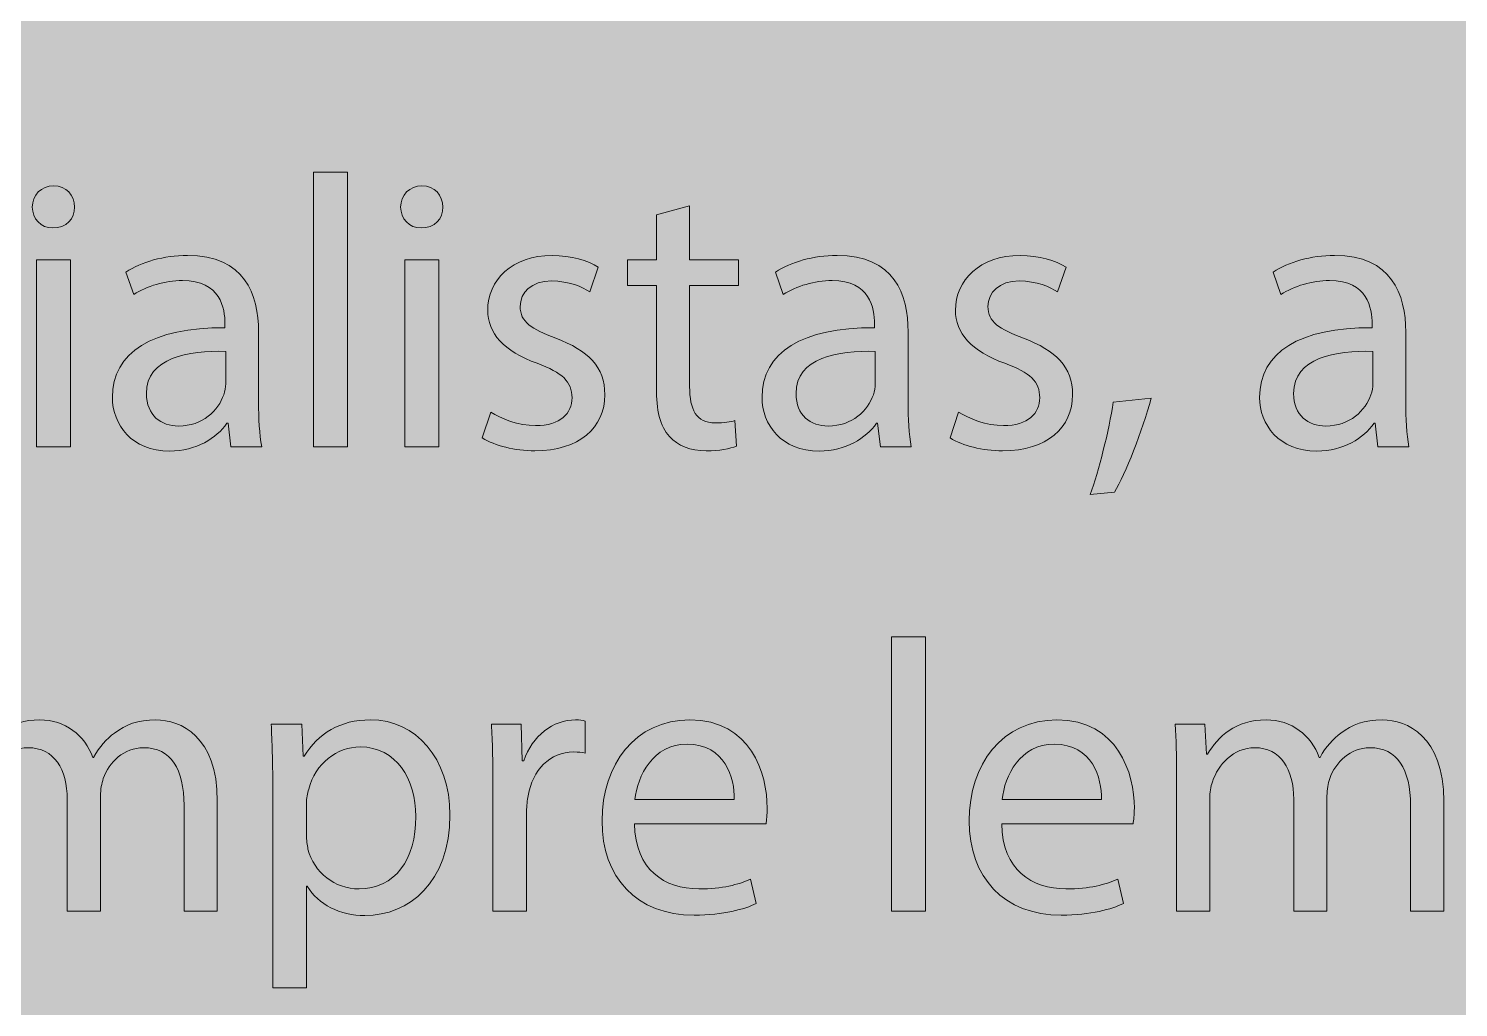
# Model space of a CAD drawing. Header units: inches. Extents: x -507 to 1392, y -754 to 68.
# Drawn here: x -175.44 to -131.1, y -171.22 to -140.87 of the extents above; entities that cross this region are included whole.
import ezdxf

# ---------------------------------------------------------------- set-up
doc = ezdxf.new("R2010")
doc.units = ezdxf.units.IN
doc.header["$MEASUREMENT"] = 0
doc.layers.add('Front', color=7, linetype='Continuous')
picture_1 = doc.add_image_def('image1.png', size_in_pixel=(3301, 2181))
picture_2 = doc.add_image_def('image10.png', size_in_pixel=(3013, 3012))

# ---------------------------------------------------------------- blocks, each defined once
blk = doc.blocks.new('block 3')
at = {"layer": 'Front', "true_color": 0x326699}
h = blk.add_hatch(color=165, dxfattribs=at)
h.dxf.hatch_style = 2
h.paths.add_polyline_path([(-211, -462.1), (-211, 61.249), (581, 61.249), (581, -462.1)])
at = {"layer": 'Front'}
image = blk.add_image(picture_1, insert=(-211, -462.191), size_in_units=(792.24, 523.44), dxfattribs=at)
blk = doc.blocks.new('block 48')
at = {"layer": 'Front', "true_color": 0x231f20}
h = blk.add_hatch(color=250, dxfattribs=at)
h.dxf.hatch_style = 2
h.paths.add_polyline_path([(-166.606, -145.33), (-165.55, -145.33), (-165.55, -153.845), (-166.606, -153.845)])
h = blk.add_hatch(color=250, dxfattribs=at)
h.dxf.hatch_style = 2
edge = h.paths.add_edge_path()
edge.add_spline(control_points=[(-174.022, -146.409), (-174.01, -146.769), (-174.274, -147.057), (-174.694, -147.057), (-175.066, -147.057), (-175.33, -146.769), (-175.33, -146.409), (-175.33, -146.038), (-175.054, -145.75), (-174.67, -145.75), (-174.274, -145.75), (-174.022, -146.038), (-174.022, -146.409)], knot_values=[0, 0, 0, 0, 1, 1, 1, 2, 2, 2, 3, 3, 3, 4, 4, 4, 4], degree=3, periodic=1)
h.paths.add_polyline_path([(-175.198, -153.845), (-175.198, -148.041), (-174.142, -148.041), (-174.142, -153.845)])
h = blk.add_hatch(color=250, dxfattribs=at)
h.dxf.hatch_style = 2
edge = h.paths.add_edge_path()
edge.add_spline(control_points=[(-162.599, -146.409), (-162.586, -146.769), (-162.851, -147.057), (-163.27, -147.057), (-163.642, -147.057), (-163.906, -146.769), (-163.906, -146.409), (-163.906, -146.038), (-163.63, -145.75), (-163.246, -145.75), (-162.851, -145.75), (-162.599, -146.038), (-162.599, -146.409)], knot_values=[0, 0, 0, 0, 1, 1, 1, 2, 2, 2, 3, 3, 3, 4, 4, 4, 4], degree=3, periodic=1)
h.paths.add_polyline_path([(-163.774, -153.845), (-163.774, -148.041), (-162.718, -148.041), (-162.718, -153.845)])
h = blk.add_hatch(color=250, dxfattribs=at)
h.dxf.hatch_style = 2
edge = h.paths.add_edge_path()
edge.add_spline(control_points=[(-154.942, -146.374), (-154.942, -146.374), (-154.942, -148.041), (-154.942, -148.041), (-154.942, -148.041), (-153.431, -148.041), (-153.431, -148.041), (-153.431, -148.041), (-153.431, -148.844), (-153.431, -148.844), (-153.431, -148.844), (-154.942, -148.844), (-154.942, -148.844), (-154.942, -148.844), (-154.942, -151.974), (-154.942, -151.974), (-154.942, -152.694), (-154.739, -153.102), (-154.151, -153.102), (-153.875, -153.102), (-153.671, -153.065), (-153.539, -153.03), (-153.539, -153.03), (-153.491, -153.821), (-153.491, -153.821), (-153.695, -153.905), (-154.019, -153.965), (-154.427, -153.965), (-154.918, -153.965), (-155.314, -153.809), (-155.566, -153.521), (-155.866, -153.209), (-155.974, -152.694), (-155.974, -152.01), (-155.974, -152.01), (-155.974, -148.844), (-155.974, -148.844), (-155.974, -148.844), (-156.874, -148.844), (-156.874, -148.844), (-156.874, -148.844), (-156.874, -148.041), (-156.874, -148.041), (-156.874, -148.041), (-155.974, -148.041), (-155.974, -148.041), (-155.974, -148.041), (-155.974, -146.649), (-155.974, -146.649), (-155.974, -146.649), (-154.942, -146.374), (-154.942, -146.374)], knot_values=[0, 0, 0, 0, 1, 1, 1, 2, 2, 2, 3, 3, 3, 4, 4, 4, 5, 5, 5, 6, 6, 6, 7, 7, 7, 8, 8, 8, 9, 9, 9, 10, 10, 10, 11, 11, 11, 12, 12, 12, 13, 13, 13, 14, 14, 14, 15, 15, 15, 16, 16, 16, 17, 17, 17, 17], degree=3, periodic=1)
h = blk.add_hatch(color=250, dxfattribs=at)
h.dxf.hatch_style = 2
edge = h.paths.add_edge_path()
edge.add_spline(control_points=[(-169.175, -153.845), (-169.175, -153.845), (-169.259, -153.114), (-169.259, -153.114), (-169.259, -153.114), (-169.295, -153.114), (-169.295, -153.114), (-169.619, -153.569), (-170.243, -153.977), (-171.07, -153.977), (-172.246, -153.977), (-172.845, -153.149), (-172.845, -152.31), (-172.845, -150.907), (-171.598, -150.139), (-169.355, -150.151), (-169.355, -150.151), (-169.355, -150.031), (-169.355, -150.031), (-169.355, -149.552), (-169.487, -148.688), (-170.675, -148.688), (-171.214, -148.688), (-171.778, -148.856), (-172.186, -149.12), (-172.186, -149.12), (-172.426, -148.424), (-172.426, -148.424), (-171.946, -148.112), (-171.25, -147.909), (-170.519, -147.909), (-168.744, -147.909), (-168.312, -149.12), (-168.312, -150.283), (-168.312, -150.283), (-168.312, -152.454), (-168.312, -152.454), (-168.312, -152.958), (-168.288, -153.449), (-168.216, -153.845), (-168.216, -153.845), (-169.175, -153.845), (-169.175, -153.845)], knot_values=[0, 0, 0, 0, 1, 1, 1, 2, 2, 2, 3, 3, 3, 4, 4, 4, 5, 5, 5, 6, 6, 6, 7, 7, 7, 8, 8, 8, 9, 9, 9, 10, 10, 10, 11, 11, 11, 12, 12, 12, 13, 13, 13, 14, 14, 14, 14], degree=3, periodic=1)
edge = h.paths.add_edge_path()
edge.add_spline(control_points=[(-169.331, -150.883), (-170.482, -150.859), (-171.79, -151.063), (-171.79, -152.19), (-171.79, -152.874), (-171.334, -153.198), (-170.794, -153.198), (-170.039, -153.198), (-169.559, -152.718), (-169.391, -152.226), (-169.355, -152.118), (-169.331, -151.998), (-169.331, -151.89), (-169.331, -151.89), (-169.331, -150.883), (-169.331, -150.883)], knot_values=[0, 0, 0, 0, 1, 1, 1, 2, 2, 2, 3, 3, 3, 4, 4, 4, 5, 5, 5, 5], degree=3, periodic=1)
h = blk.add_hatch(color=250, dxfattribs=at)
h.dxf.hatch_style = 2
edge = h.paths.add_edge_path()
edge.add_spline(control_points=[(-161.11, -152.766), (-160.798, -152.97), (-160.246, -153.186), (-159.718, -153.186), (-158.951, -153.186), (-158.591, -152.802), (-158.591, -152.322), (-158.591, -151.818), (-158.891, -151.542), (-159.67, -151.254), (-160.714, -150.883), (-161.206, -150.307), (-161.206, -149.611), (-161.206, -148.676), (-160.45, -147.909), (-159.203, -147.909), (-158.615, -147.909), (-158.1, -148.076), (-157.775, -148.268), (-157.775, -148.268), (-158.04, -149.036), (-158.04, -149.036), (-158.267, -148.892), (-158.687, -148.7), (-159.227, -148.7), (-159.851, -148.7), (-160.198, -149.06), (-160.198, -149.492), (-160.198, -149.971), (-159.851, -150.187), (-159.095, -150.475), (-158.087, -150.859), (-157.572, -151.363), (-157.572, -152.226), (-157.572, -153.246), (-158.363, -153.965), (-159.743, -153.965), (-160.378, -153.965), (-160.966, -153.809), (-161.374, -153.569), (-161.374, -153.569), (-161.11, -152.766), (-161.11, -152.766)], knot_values=[0, 0, 0, 0, 1, 1, 1, 2, 2, 2, 3, 3, 3, 4, 4, 4, 5, 5, 5, 6, 6, 6, 7, 7, 7, 8, 8, 8, 9, 9, 9, 10, 10, 10, 11, 11, 11, 12, 12, 12, 13, 13, 13, 14, 14, 14, 14], degree=3, periodic=1)
h = blk.add_hatch(color=250, dxfattribs=at)
h.dxf.hatch_style = 2
edge = h.paths.add_edge_path()
edge.add_spline(control_points=[(-149.028, -153.845), (-149.028, -153.845), (-149.112, -153.114), (-149.112, -153.114), (-149.112, -153.114), (-149.148, -153.114), (-149.148, -153.114), (-149.472, -153.569), (-150.095, -153.977), (-150.923, -153.977), (-152.098, -153.977), (-152.698, -153.149), (-152.698, -152.31), (-152.698, -150.907), (-151.451, -150.139), (-149.208, -150.151), (-149.208, -150.151), (-149.208, -150.031), (-149.208, -150.031), (-149.208, -149.552), (-149.34, -148.688), (-150.527, -148.688), (-151.067, -148.688), (-151.63, -148.856), (-152.038, -149.12), (-152.038, -149.12), (-152.278, -148.424), (-152.278, -148.424), (-151.798, -148.112), (-151.103, -147.909), (-150.371, -147.909), (-148.596, -147.909), (-148.165, -149.12), (-148.165, -150.283), (-148.165, -150.283), (-148.165, -152.454), (-148.165, -152.454), (-148.165, -152.958), (-148.141, -153.449), (-148.068, -153.845), (-148.068, -153.845), (-149.028, -153.845), (-149.028, -153.845)], knot_values=[0, 0, 0, 0, 1, 1, 1, 2, 2, 2, 3, 3, 3, 4, 4, 4, 5, 5, 5, 6, 6, 6, 7, 7, 7, 8, 8, 8, 9, 9, 9, 10, 10, 10, 11, 11, 11, 12, 12, 12, 13, 13, 13, 14, 14, 14, 14], degree=3, periodic=1)
edge = h.paths.add_edge_path()
edge.add_spline(control_points=[(-149.184, -150.883), (-150.335, -150.859), (-151.643, -151.063), (-151.643, -152.19), (-151.643, -152.874), (-151.187, -153.198), (-150.647, -153.198), (-149.892, -153.198), (-149.412, -152.718), (-149.244, -152.226), (-149.208, -152.118), (-149.184, -151.998), (-149.184, -151.89), (-149.184, -151.89), (-149.184, -150.883), (-149.184, -150.883)], knot_values=[0, 0, 0, 0, 1, 1, 1, 2, 2, 2, 3, 3, 3, 4, 4, 4, 5, 5, 5, 5], degree=3, periodic=1)
h = blk.add_hatch(color=250, dxfattribs=at)
h.dxf.hatch_style = 2
edge = h.paths.add_edge_path()
edge.add_spline(control_points=[(-146.602, -152.766), (-146.29, -152.97), (-145.738, -153.186), (-145.21, -153.186), (-144.443, -153.186), (-144.083, -152.802), (-144.083, -152.322), (-144.083, -151.818), (-144.383, -151.542), (-145.163, -151.254), (-146.206, -150.883), (-146.698, -150.307), (-146.698, -149.611), (-146.698, -148.676), (-145.942, -147.909), (-144.695, -147.909), (-144.107, -147.909), (-143.592, -148.076), (-143.268, -148.268), (-143.268, -148.268), (-143.532, -149.036), (-143.532, -149.036), (-143.759, -148.892), (-144.179, -148.7), (-144.719, -148.7), (-145.343, -148.7), (-145.69, -149.06), (-145.69, -149.492), (-145.69, -149.971), (-145.343, -150.187), (-144.587, -150.475), (-143.58, -150.859), (-143.064, -151.363), (-143.064, -152.226), (-143.064, -153.246), (-143.855, -153.965), (-145.235, -153.965), (-145.87, -153.965), (-146.458, -153.809), (-146.866, -153.569), (-146.866, -153.569), (-146.602, -152.766), (-146.602, -152.766)], knot_values=[0, 0, 0, 0, 1, 1, 1, 2, 2, 2, 3, 3, 3, 4, 4, 4, 5, 5, 5, 6, 6, 6, 7, 7, 7, 8, 8, 8, 9, 9, 9, 10, 10, 10, 11, 11, 11, 12, 12, 12, 13, 13, 13, 14, 14, 14, 14], degree=3, periodic=1)
h = blk.add_hatch(color=250, dxfattribs=at)
h.dxf.hatch_style = 2
edge = h.paths.add_edge_path()
edge.add_spline(control_points=[(-133.596, -153.845), (-133.596, -153.845), (-133.68, -153.114), (-133.68, -153.114), (-133.68, -153.114), (-133.716, -153.114), (-133.716, -153.114), (-134.04, -153.569), (-134.664, -153.977), (-135.491, -153.977), (-136.667, -153.977), (-137.266, -153.149), (-137.266, -152.31), (-137.266, -150.907), (-136.019, -150.139), (-133.776, -150.151), (-133.776, -150.151), (-133.776, -150.031), (-133.776, -150.031), (-133.776, -149.552), (-133.908, -148.688), (-135.096, -148.688), (-135.635, -148.688), (-136.199, -148.856), (-136.606, -149.12), (-136.606, -149.12), (-136.847, -148.424), (-136.847, -148.424), (-136.367, -148.112), (-135.671, -147.909), (-134.939, -147.909), (-133.165, -147.909), (-132.733, -149.12), (-132.733, -150.283), (-132.733, -150.283), (-132.733, -152.454), (-132.733, -152.454), (-132.733, -152.958), (-132.709, -153.449), (-132.637, -153.845), (-132.637, -153.845), (-133.596, -153.845), (-133.596, -153.845)], knot_values=[0, 0, 0, 0, 1, 1, 1, 2, 2, 2, 3, 3, 3, 4, 4, 4, 5, 5, 5, 6, 6, 6, 7, 7, 7, 8, 8, 8, 9, 9, 9, 10, 10, 10, 11, 11, 11, 12, 12, 12, 13, 13, 13, 14, 14, 14, 14], degree=3, periodic=1)
edge = h.paths.add_edge_path()
edge.add_spline(control_points=[(-133.752, -150.883), (-134.903, -150.859), (-136.211, -151.063), (-136.211, -152.19), (-136.211, -152.874), (-135.755, -153.198), (-135.215, -153.198), (-134.46, -153.198), (-133.98, -152.718), (-133.812, -152.226), (-133.776, -152.118), (-133.752, -151.998), (-133.752, -151.89), (-133.752, -151.89), (-133.752, -150.883), (-133.752, -150.883)], knot_values=[0, 0, 0, 0, 1, 1, 1, 2, 2, 2, 3, 3, 3, 4, 4, 4, 5, 5, 5, 5], degree=3, periodic=1)
h = blk.add_hatch(color=250, dxfattribs=at)
h.dxf.hatch_style = 2
edge = h.paths.add_edge_path()
edge.add_spline(control_points=[(-142.521, -155.32), (-142.258, -154.613), (-141.934, -153.33), (-141.802, -152.454), (-141.802, -152.454), (-140.626, -152.334), (-140.626, -152.334), (-140.902, -153.354), (-141.43, -154.685), (-141.766, -155.249), (-141.766, -155.249), (-142.521, -155.32), (-142.521, -155.32)], knot_values=[0, 0, 0, 0, 1, 1, 1, 2, 2, 2, 3, 3, 3, 4, 4, 4, 4], degree=3, periodic=1)
h = blk.add_hatch(color=250, dxfattribs=at)
h.dxf.hatch_style = 2
h.paths.add_polyline_path([(-148.684, -159.73), (-147.628, -159.73), (-147.628, -168.246), (-148.684, -168.246)])
h = blk.add_hatch(color=250, dxfattribs=at)
h.dxf.hatch_style = 2
edge = h.paths.add_edge_path()
edge.add_spline(control_points=[(-177.879, -164.012), (-177.879, -163.412), (-177.892, -162.92), (-177.927, -162.441), (-177.927, -162.441), (-177.004, -162.441), (-177.004, -162.441), (-177.004, -162.441), (-176.956, -163.376), (-176.956, -163.376), (-176.956, -163.376), (-176.92, -163.376), (-176.92, -163.376), (-176.596, -162.825), (-176.056, -162.309), (-175.097, -162.309), (-174.305, -162.309), (-173.706, -162.789), (-173.454, -163.472), (-173.454, -163.472), (-173.43, -163.472), (-173.43, -163.472), (-173.25, -163.148), (-173.022, -162.896), (-172.782, -162.717), (-172.435, -162.453), (-172.051, -162.309), (-171.499, -162.309), (-170.731, -162.309), (-169.592, -162.812), (-169.592, -164.828), (-169.592, -164.828), (-169.592, -168.246), (-169.592, -168.246), (-169.592, -168.246), (-170.624, -168.246), (-170.624, -168.246), (-170.624, -168.246), (-170.624, -164.959), (-170.624, -164.959), (-170.624, -163.844), (-171.031, -163.172), (-171.883, -163.172), (-172.482, -163.172), (-172.95, -163.616), (-173.13, -164.132), (-173.178, -164.276), (-173.214, -164.468), (-173.214, -164.66), (-173.214, -164.66), (-173.214, -168.246), (-173.214, -168.246), (-173.214, -168.246), (-174.245, -168.246), (-174.245, -168.246), (-174.245, -168.246), (-174.245, -164.768), (-174.245, -164.768), (-174.245, -163.844), (-174.653, -163.172), (-175.457, -163.172), (-176.116, -163.172), (-176.596, -163.7), (-176.764, -164.228), (-176.824, -164.384), (-176.848, -164.563), (-176.848, -164.744), (-176.848, -164.744), (-176.848, -168.246), (-176.848, -168.246), (-176.848, -168.246), (-177.879, -168.246), (-177.879, -168.246), (-177.879, -168.246), (-177.879, -164.012), (-177.879, -164.012)], knot_values=[0, 0, 0, 0, 1, 1, 1, 2, 2, 2, 3, 3, 3, 4, 4, 4, 5, 5, 5, 6, 6, 6, 7, 7, 7, 8, 8, 8, 9, 9, 9, 10, 10, 10, 11, 11, 11, 12, 12, 12, 13, 13, 13, 14, 14, 14, 15, 15, 15, 16, 16, 16, 17, 17, 17, 18, 18, 18, 19, 19, 19, 20, 20, 20, 21, 21, 21, 22, 22, 22, 23, 23, 23, 24, 24, 24, 25, 25, 25, 25], degree=3, periodic=1)
h = blk.add_hatch(color=250, dxfattribs=at)
h.dxf.hatch_style = 2
edge = h.paths.add_edge_path()
edge.add_spline(control_points=[(-167.872, -164.336), (-167.872, -163.592), (-167.896, -162.993), (-167.919, -162.441), (-167.919, -162.441), (-166.972, -162.441), (-166.972, -162.441), (-166.972, -162.441), (-166.924, -163.436), (-166.924, -163.436), (-166.924, -163.436), (-166.9, -163.436), (-166.9, -163.436), (-166.468, -162.729), (-165.785, -162.309), (-164.837, -162.309), (-163.434, -162.309), (-162.378, -163.496), (-162.378, -165.259), (-162.378, -167.346), (-163.65, -168.377), (-165.017, -168.377), (-165.785, -168.377), (-166.457, -168.042), (-166.804, -167.466), (-166.804, -167.466), (-166.828, -167.466), (-166.828, -167.466), (-166.828, -167.466), (-166.828, -170.62), (-166.828, -170.62), (-166.828, -170.62), (-167.872, -170.62), (-167.872, -170.62), (-167.872, -170.62), (-167.872, -164.336), (-167.872, -164.336)], knot_values=[0, 0, 0, 0, 1, 1, 1, 2, 2, 2, 3, 3, 3, 4, 4, 4, 5, 5, 5, 6, 6, 6, 7, 7, 7, 8, 8, 8, 9, 9, 9, 10, 10, 10, 11, 11, 11, 12, 12, 12, 12], degree=3, periodic=1)
edge = h.paths.add_edge_path()
edge.add_spline(control_points=[(-166.828, -165.883), (-166.828, -166.039), (-166.804, -166.183), (-166.78, -166.314), (-166.588, -167.046), (-165.953, -167.55), (-165.197, -167.55), (-164.082, -167.55), (-163.434, -166.639), (-163.434, -165.307), (-163.434, -164.144), (-164.046, -163.148), (-165.161, -163.148), (-165.881, -163.148), (-166.552, -163.664), (-166.756, -164.456), (-166.792, -164.587), (-166.828, -164.744), (-166.828, -164.887), (-166.828, -164.887), (-166.828, -165.883), (-166.828, -165.883)], knot_values=[0, 0, 0, 0, 1, 1, 1, 2, 2, 2, 3, 3, 3, 4, 4, 4, 5, 5, 5, 6, 6, 6, 7, 7, 7, 7], degree=3, periodic=1)
h = blk.add_hatch(color=250, dxfattribs=at)
h.dxf.hatch_style = 2
edge = h.paths.add_edge_path()
edge.add_spline(control_points=[(-161.044, -164.252), (-161.044, -163.568), (-161.056, -162.98), (-161.092, -162.441), (-161.092, -162.441), (-160.168, -162.441), (-160.168, -162.441), (-160.168, -162.441), (-160.132, -163.58), (-160.132, -163.58), (-160.132, -163.58), (-160.084, -163.58), (-160.084, -163.58), (-159.821, -162.801), (-159.185, -162.309), (-158.478, -162.309), (-158.357, -162.309), (-158.273, -162.321), (-158.178, -162.345), (-158.178, -162.345), (-158.178, -163.34), (-158.178, -163.34), (-158.286, -163.316), (-158.394, -163.304), (-158.537, -163.304), (-159.281, -163.304), (-159.809, -163.868), (-159.953, -164.66), (-159.977, -164.804), (-160, -164.971), (-160, -165.151), (-160, -165.151), (-160, -168.246), (-160, -168.246), (-160, -168.246), (-161.044, -168.246), (-161.044, -168.246), (-161.044, -168.246), (-161.044, -164.252), (-161.044, -164.252)], knot_values=[0, 0, 0, 0, 1, 1, 1, 2, 2, 2, 3, 3, 3, 4, 4, 4, 5, 5, 5, 6, 6, 6, 7, 7, 7, 8, 8, 8, 9, 9, 9, 10, 10, 10, 11, 11, 11, 12, 12, 12, 13, 13, 13, 13], degree=3, periodic=1)
h = blk.add_hatch(color=250, dxfattribs=at)
h.dxf.hatch_style = 2
edge = h.paths.add_edge_path()
edge.add_spline(control_points=[(-156.652, -165.535), (-156.628, -166.962), (-155.717, -167.55), (-154.661, -167.55), (-153.906, -167.55), (-153.45, -167.418), (-153.054, -167.25), (-153.054, -167.25), (-152.874, -168.006), (-152.874, -168.006), (-153.246, -168.174), (-153.881, -168.366), (-154.805, -168.366), (-156.592, -168.366), (-157.66, -167.19), (-157.66, -165.439), (-157.66, -163.688), (-156.628, -162.309), (-154.937, -162.309), (-153.042, -162.309), (-152.538, -163.976), (-152.538, -165.043), (-152.538, -165.259), (-152.562, -165.427), (-152.574, -165.535), (-152.574, -165.535), (-156.652, -165.535), (-156.652, -165.535)], knot_values=[0, 0, 0, 0, 1, 1, 1, 2, 2, 2, 3, 3, 3, 4, 4, 4, 5, 5, 5, 6, 6, 6, 7, 7, 7, 8, 8, 8, 9, 9, 9, 9], degree=3, periodic=1)
edge = h.paths.add_edge_path()
edge.add_spline(control_points=[(-153.558, -164.779), (-153.546, -164.108), (-153.833, -163.064), (-155.021, -163.064), (-156.088, -163.064), (-156.556, -164.048), (-156.64, -164.779), (-156.64, -164.779), (-153.558, -164.779), (-153.558, -164.779)], knot_values=[0, 0, 0, 0, 1, 1, 1, 2, 2, 2, 3, 3, 3, 3], degree=3, periodic=1)
h = blk.add_hatch(color=250, dxfattribs=at)
h.dxf.hatch_style = 2
edge = h.paths.add_edge_path()
edge.add_spline(control_points=[(-145.264, -165.535), (-145.24, -166.962), (-144.329, -167.55), (-143.273, -167.55), (-142.518, -167.55), (-142.062, -167.418), (-141.667, -167.25), (-141.667, -167.25), (-141.486, -168.006), (-141.486, -168.006), (-141.858, -168.174), (-142.494, -168.366), (-143.417, -168.366), (-145.205, -168.366), (-146.272, -167.19), (-146.272, -165.439), (-146.272, -163.688), (-145.24, -162.309), (-143.549, -162.309), (-141.654, -162.309), (-141.15, -163.976), (-141.15, -165.043), (-141.15, -165.259), (-141.175, -165.427), (-141.187, -165.535), (-141.187, -165.535), (-145.264, -165.535), (-145.264, -165.535)], knot_values=[0, 0, 0, 0, 1, 1, 1, 2, 2, 2, 3, 3, 3, 4, 4, 4, 5, 5, 5, 6, 6, 6, 7, 7, 7, 8, 8, 8, 9, 9, 9, 9], degree=3, periodic=1)
edge = h.paths.add_edge_path()
edge.add_spline(control_points=[(-142.17, -164.779), (-142.158, -164.108), (-142.446, -163.064), (-143.633, -163.064), (-144.701, -163.064), (-145.168, -164.048), (-145.252, -164.779), (-145.252, -164.779), (-142.17, -164.779), (-142.17, -164.779)], knot_values=[0, 0, 0, 0, 1, 1, 1, 2, 2, 2, 3, 3, 3, 3], degree=3, periodic=1)
h = blk.add_hatch(color=250, dxfattribs=at)
h.dxf.hatch_style = 2
edge = h.paths.add_edge_path()
edge.add_spline(control_points=[(-139.84, -164.012), (-139.84, -163.412), (-139.853, -162.92), (-139.888, -162.441), (-139.888, -162.441), (-138.965, -162.441), (-138.965, -162.441), (-138.965, -162.441), (-138.917, -163.376), (-138.917, -163.376), (-138.917, -163.376), (-138.881, -163.376), (-138.881, -163.376), (-138.557, -162.825), (-138.017, -162.309), (-137.058, -162.309), (-136.266, -162.309), (-135.667, -162.789), (-135.415, -163.472), (-135.415, -163.472), (-135.391, -163.472), (-135.391, -163.472), (-135.211, -163.148), (-134.983, -162.896), (-134.743, -162.717), (-134.396, -162.453), (-134.012, -162.309), (-133.46, -162.309), (-132.692, -162.309), (-131.553, -162.812), (-131.553, -164.828), (-131.553, -164.828), (-131.553, -168.246), (-131.553, -168.246), (-131.553, -168.246), (-132.584, -168.246), (-132.584, -168.246), (-132.584, -168.246), (-132.584, -164.959), (-132.584, -164.959), (-132.584, -163.844), (-132.992, -163.172), (-133.844, -163.172), (-134.443, -163.172), (-134.911, -163.616), (-135.091, -164.132), (-135.139, -164.276), (-135.175, -164.468), (-135.175, -164.66), (-135.175, -164.66), (-135.175, -168.246), (-135.175, -168.246), (-135.175, -168.246), (-136.206, -168.246), (-136.206, -168.246), (-136.206, -168.246), (-136.206, -164.768), (-136.206, -164.768), (-136.206, -163.844), (-136.614, -163.172), (-137.417, -163.172), (-138.077, -163.172), (-138.557, -163.7), (-138.725, -164.228), (-138.785, -164.384), (-138.809, -164.563), (-138.809, -164.744), (-138.809, -164.744), (-138.809, -168.246), (-138.809, -168.246), (-138.809, -168.246), (-139.84, -168.246), (-139.84, -168.246), (-139.84, -168.246), (-139.84, -164.012), (-139.84, -164.012)], knot_values=[0, 0, 0, 0, 1, 1, 1, 2, 2, 2, 3, 3, 3, 4, 4, 4, 5, 5, 5, 6, 6, 6, 7, 7, 7, 8, 8, 8, 9, 9, 9, 10, 10, 10, 11, 11, 11, 12, 12, 12, 13, 13, 13, 14, 14, 14, 15, 15, 15, 16, 16, 16, 17, 17, 17, 18, 18, 18, 19, 19, 19, 20, 20, 20, 21, 21, 21, 22, 22, 22, 23, 23, 23, 24, 24, 24, 25, 25, 25, 25], degree=3, periodic=1)
at = {"layer": 'Front', "lineweight": 0}
for points in [[(-166.606, -145.33), (-165.55, -145.33), (-165.55, -153.845), (-166.606, -153.845), (-166.606, -145.33)], [(-175.198, -153.845), (-175.198, -148.041), (-174.142, -148.041), (-174.142, -153.845), (-175.198, -153.845)], [(-163.774, -153.845), (-163.774, -148.041), (-162.718, -148.041), (-162.718, -153.845), (-163.774, -153.845)], [(-148.684, -159.73), (-147.628, -159.73), (-147.628, -168.246), (-148.684, -168.246), (-148.684, -159.73)]]:
    blk.add_lwpolyline(points, dxfattribs=at)
for points, knots in [([(-174.022, -146.409), (-174.01, -146.769), (-174.274, -147.057), (-174.694, -147.057), (-175.066, -147.057), (-175.33, -146.769), (-175.33, -146.409), (-175.33, -146.038), (-175.054, -145.75), (-174.67, -145.75), (-174.274, -145.75), (-174.022, -146.038), (-174.022, -146.409)], [0, 0, 0, 0, 1, 1, 1, 2, 2, 2, 3, 3, 3, 4, 4, 4, 4]), ([(-162.599, -146.409), (-162.586, -146.769), (-162.851, -147.057), (-163.27, -147.057), (-163.642, -147.057), (-163.906, -146.769), (-163.906, -146.409), (-163.906, -146.038), (-163.63, -145.75), (-163.246, -145.75), (-162.851, -145.75), (-162.599, -146.038), (-162.599, -146.409)], [0, 0, 0, 0, 1, 1, 1, 2, 2, 2, 3, 3, 3, 4, 4, 4, 4]), ([(-154.942, -146.374), (-154.942, -146.374), (-154.942, -148.041), (-154.942, -148.041), (-154.942, -148.041), (-153.431, -148.041), (-153.431, -148.041), (-153.431, -148.041), (-153.431, -148.844), (-153.431, -148.844), (-153.431, -148.844), (-154.942, -148.844), (-154.942, -148.844), (-154.942, -148.844), (-154.942, -151.974), (-154.942, -151.974), (-154.942, -152.694), (-154.739, -153.102), (-154.151, -153.102), (-153.875, -153.102), (-153.671, -153.065), (-153.539, -153.03), (-153.539, -153.03), (-153.491, -153.821), (-153.491, -153.821), (-153.695, -153.905), (-154.019, -153.965), (-154.427, -153.965), (-154.918, -153.965), (-155.314, -153.809), (-155.566, -153.521), (-155.866, -153.209), (-155.974, -152.694), (-155.974, -152.01), (-155.974, -152.01), (-155.974, -148.844), (-155.974, -148.844), (-155.974, -148.844), (-156.874, -148.844), (-156.874, -148.844), (-156.874, -148.844), (-156.874, -148.041), (-156.874, -148.041), (-156.874, -148.041), (-155.974, -148.041), (-155.974, -148.041), (-155.974, -148.041), (-155.974, -146.649), (-155.974, -146.649), (-155.974, -146.649), (-154.942, -146.374), (-154.942, -146.374)], [0, 0, 0, 0, 1, 1, 1, 2, 2, 2, 3, 3, 3, 4, 4, 4, 5, 5, 5, 6, 6, 6, 7, 7, 7, 8, 8, 8, 9, 9, 9, 10, 10, 10, 11, 11, 11, 12, 12, 12, 13, 13, 13, 14, 14, 14, 15, 15, 15, 16, 16, 16, 17, 17, 17, 17]), ([(-169.175, -153.845), (-169.175, -153.845), (-169.259, -153.114), (-169.259, -153.114), (-169.259, -153.114), (-169.295, -153.114), (-169.295, -153.114), (-169.619, -153.569), (-170.243, -153.977), (-171.07, -153.977), (-172.246, -153.977), (-172.845, -153.149), (-172.845, -152.31), (-172.845, -150.907), (-171.598, -150.139), (-169.355, -150.151), (-169.355, -150.151), (-169.355, -150.031), (-169.355, -150.031), (-169.355, -149.552), (-169.487, -148.688), (-170.675, -148.688), (-171.214, -148.688), (-171.778, -148.856), (-172.186, -149.12), (-172.186, -149.12), (-172.426, -148.424), (-172.426, -148.424), (-171.946, -148.112), (-171.25, -147.909), (-170.519, -147.909), (-168.744, -147.909), (-168.312, -149.12), (-168.312, -150.283), (-168.312, -150.283), (-168.312, -152.454), (-168.312, -152.454), (-168.312, -152.958), (-168.288, -153.449), (-168.216, -153.845), (-168.216, -153.845), (-169.175, -153.845), (-169.175, -153.845)], [0, 0, 0, 0, 1, 1, 1, 2, 2, 2, 3, 3, 3, 4, 4, 4, 5, 5, 5, 6, 6, 6, 7, 7, 7, 8, 8, 8, 9, 9, 9, 10, 10, 10, 11, 11, 11, 12, 12, 12, 13, 13, 13, 14, 14, 14, 14]), ([(-161.11, -152.766), (-160.798, -152.97), (-160.246, -153.186), (-159.718, -153.186), (-158.951, -153.186), (-158.591, -152.802), (-158.591, -152.322), (-158.591, -151.818), (-158.891, -151.542), (-159.67, -151.254), (-160.714, -150.883), (-161.206, -150.307), (-161.206, -149.611), (-161.206, -148.676), (-160.45, -147.909), (-159.203, -147.909), (-158.615, -147.909), (-158.1, -148.076), (-157.775, -148.268), (-157.775, -148.268), (-158.04, -149.036), (-158.04, -149.036), (-158.267, -148.892), (-158.687, -148.7), (-159.227, -148.7), (-159.851, -148.7), (-160.198, -149.06), (-160.198, -149.492), (-160.198, -149.971), (-159.851, -150.187), (-159.095, -150.475), (-158.087, -150.859), (-157.572, -151.363), (-157.572, -152.226), (-157.572, -153.246), (-158.363, -153.965), (-159.743, -153.965), (-160.378, -153.965), (-160.966, -153.809), (-161.374, -153.569), (-161.374, -153.569), (-161.11, -152.766), (-161.11, -152.766)], [0, 0, 0, 0, 1, 1, 1, 2, 2, 2, 3, 3, 3, 4, 4, 4, 5, 5, 5, 6, 6, 6, 7, 7, 7, 8, 8, 8, 9, 9, 9, 10, 10, 10, 11, 11, 11, 12, 12, 12, 13, 13, 13, 14, 14, 14, 14]), ([(-149.028, -153.845), (-149.028, -153.845), (-149.112, -153.114), (-149.112, -153.114), (-149.112, -153.114), (-149.148, -153.114), (-149.148, -153.114), (-149.472, -153.569), (-150.095, -153.977), (-150.923, -153.977), (-152.098, -153.977), (-152.698, -153.149), (-152.698, -152.31), (-152.698, -150.907), (-151.451, -150.139), (-149.208, -150.151), (-149.208, -150.151), (-149.208, -150.031), (-149.208, -150.031), (-149.208, -149.552), (-149.34, -148.688), (-150.527, -148.688), (-151.067, -148.688), (-151.63, -148.856), (-152.038, -149.12), (-152.038, -149.12), (-152.278, -148.424), (-152.278, -148.424), (-151.798, -148.112), (-151.103, -147.909), (-150.371, -147.909), (-148.596, -147.909), (-148.165, -149.12), (-148.165, -150.283), (-148.165, -150.283), (-148.165, -152.454), (-148.165, -152.454), (-148.165, -152.958), (-148.141, -153.449), (-148.068, -153.845), (-148.068, -153.845), (-149.028, -153.845), (-149.028, -153.845)], [0, 0, 0, 0, 1, 1, 1, 2, 2, 2, 3, 3, 3, 4, 4, 4, 5, 5, 5, 6, 6, 6, 7, 7, 7, 8, 8, 8, 9, 9, 9, 10, 10, 10, 11, 11, 11, 12, 12, 12, 13, 13, 13, 14, 14, 14, 14]), ([(-146.602, -152.766), (-146.29, -152.97), (-145.738, -153.186), (-145.21, -153.186), (-144.443, -153.186), (-144.083, -152.802), (-144.083, -152.322), (-144.083, -151.818), (-144.383, -151.542), (-145.163, -151.254), (-146.206, -150.883), (-146.698, -150.307), (-146.698, -149.611), (-146.698, -148.676), (-145.942, -147.909), (-144.695, -147.909), (-144.107, -147.909), (-143.592, -148.076), (-143.268, -148.268), (-143.268, -148.268), (-143.532, -149.036), (-143.532, -149.036), (-143.759, -148.892), (-144.179, -148.7), (-144.719, -148.7), (-145.343, -148.7), (-145.69, -149.06), (-145.69, -149.492), (-145.69, -149.971), (-145.343, -150.187), (-144.587, -150.475), (-143.58, -150.859), (-143.064, -151.363), (-143.064, -152.226), (-143.064, -153.246), (-143.855, -153.965), (-145.235, -153.965), (-145.87, -153.965), (-146.458, -153.809), (-146.866, -153.569), (-146.866, -153.569), (-146.602, -152.766), (-146.602, -152.766)], [0, 0, 0, 0, 1, 1, 1, 2, 2, 2, 3, 3, 3, 4, 4, 4, 5, 5, 5, 6, 6, 6, 7, 7, 7, 8, 8, 8, 9, 9, 9, 10, 10, 10, 11, 11, 11, 12, 12, 12, 13, 13, 13, 14, 14, 14, 14]), ([(-133.596, -153.845), (-133.596, -153.845), (-133.68, -153.114), (-133.68, -153.114), (-133.68, -153.114), (-133.716, -153.114), (-133.716, -153.114), (-134.04, -153.569), (-134.664, -153.977), (-135.491, -153.977), (-136.667, -153.977), (-137.266, -153.149), (-137.266, -152.31), (-137.266, -150.907), (-136.019, -150.139), (-133.776, -150.151), (-133.776, -150.151), (-133.776, -150.031), (-133.776, -150.031), (-133.776, -149.552), (-133.908, -148.688), (-135.096, -148.688), (-135.635, -148.688), (-136.199, -148.856), (-136.606, -149.12), (-136.606, -149.12), (-136.847, -148.424), (-136.847, -148.424), (-136.367, -148.112), (-135.671, -147.909), (-134.939, -147.909), (-133.165, -147.909), (-132.733, -149.12), (-132.733, -150.283), (-132.733, -150.283), (-132.733, -152.454), (-132.733, -152.454), (-132.733, -152.958), (-132.709, -153.449), (-132.637, -153.845), (-132.637, -153.845), (-133.596, -153.845), (-133.596, -153.845)], [0, 0, 0, 0, 1, 1, 1, 2, 2, 2, 3, 3, 3, 4, 4, 4, 5, 5, 5, 6, 6, 6, 7, 7, 7, 8, 8, 8, 9, 9, 9, 10, 10, 10, 11, 11, 11, 12, 12, 12, 13, 13, 13, 14, 14, 14, 14]), ([(-169.331, -150.883), (-170.482, -150.859), (-171.79, -151.063), (-171.79, -152.19), (-171.79, -152.874), (-171.334, -153.198), (-170.794, -153.198), (-170.039, -153.198), (-169.559, -152.718), (-169.391, -152.226), (-169.355, -152.118), (-169.331, -151.998), (-169.331, -151.89), (-169.331, -151.89), (-169.331, -150.883), (-169.331, -150.883)], [0, 0, 0, 0, 1, 1, 1, 2, 2, 2, 3, 3, 3, 4, 4, 4, 5, 5, 5, 5]), ([(-149.184, -150.883), (-150.335, -150.859), (-151.643, -151.063), (-151.643, -152.19), (-151.643, -152.874), (-151.187, -153.198), (-150.647, -153.198), (-149.892, -153.198), (-149.412, -152.718), (-149.244, -152.226), (-149.208, -152.118), (-149.184, -151.998), (-149.184, -151.89), (-149.184, -151.89), (-149.184, -150.883), (-149.184, -150.883)], [0, 0, 0, 0, 1, 1, 1, 2, 2, 2, 3, 3, 3, 4, 4, 4, 5, 5, 5, 5]), ([(-133.752, -150.883), (-134.903, -150.859), (-136.211, -151.063), (-136.211, -152.19), (-136.211, -152.874), (-135.755, -153.198), (-135.215, -153.198), (-134.46, -153.198), (-133.98, -152.718), (-133.812, -152.226), (-133.776, -152.118), (-133.752, -151.998), (-133.752, -151.89), (-133.752, -151.89), (-133.752, -150.883), (-133.752, -150.883)], [0, 0, 0, 0, 1, 1, 1, 2, 2, 2, 3, 3, 3, 4, 4, 4, 5, 5, 5, 5]), ([(-142.521, -155.32), (-142.258, -154.613), (-141.934, -153.33), (-141.802, -152.454), (-141.802, -152.454), (-140.626, -152.334), (-140.626, -152.334), (-140.902, -153.354), (-141.43, -154.685), (-141.766, -155.249), (-141.766, -155.249), (-142.521, -155.32), (-142.521, -155.32)], [0, 0, 0, 0, 1, 1, 1, 2, 2, 2, 3, 3, 3, 4, 4, 4, 4]), ([(-177.879, -164.012), (-177.879, -163.412), (-177.892, -162.92), (-177.927, -162.441), (-177.927, -162.441), (-177.004, -162.441), (-177.004, -162.441), (-177.004, -162.441), (-176.956, -163.376), (-176.956, -163.376), (-176.956, -163.376), (-176.92, -163.376), (-176.92, -163.376), (-176.596, -162.825), (-176.056, -162.309), (-175.097, -162.309), (-174.305, -162.309), (-173.706, -162.789), (-173.454, -163.472), (-173.454, -163.472), (-173.43, -163.472), (-173.43, -163.472), (-173.25, -163.148), (-173.022, -162.896), (-172.782, -162.717), (-172.435, -162.453), (-172.051, -162.309), (-171.499, -162.309), (-170.731, -162.309), (-169.592, -162.812), (-169.592, -164.828), (-169.592, -164.828), (-169.592, -168.246), (-169.592, -168.246), (-169.592, -168.246), (-170.624, -168.246), (-170.624, -168.246), (-170.624, -168.246), (-170.624, -164.959), (-170.624, -164.959), (-170.624, -163.844), (-171.031, -163.172), (-171.883, -163.172), (-172.482, -163.172), (-172.95, -163.616), (-173.13, -164.132), (-173.178, -164.276), (-173.214, -164.468), (-173.214, -164.66), (-173.214, -164.66), (-173.214, -168.246), (-173.214, -168.246), (-173.214, -168.246), (-174.245, -168.246), (-174.245, -168.246), (-174.245, -168.246), (-174.245, -164.768), (-174.245, -164.768), (-174.245, -163.844), (-174.653, -163.172), (-175.457, -163.172), (-176.116, -163.172), (-176.596, -163.7), (-176.764, -164.228), (-176.824, -164.384), (-176.848, -164.563), (-176.848, -164.744), (-176.848, -164.744), (-176.848, -168.246), (-176.848, -168.246), (-176.848, -168.246), (-177.879, -168.246), (-177.879, -168.246), (-177.879, -168.246), (-177.879, -164.012), (-177.879, -164.012)], [0, 0, 0, 0, 1, 1, 1, 2, 2, 2, 3, 3, 3, 4, 4, 4, 5, 5, 5, 6, 6, 6, 7, 7, 7, 8, 8, 8, 9, 9, 9, 10, 10, 10, 11, 11, 11, 12, 12, 12, 13, 13, 13, 14, 14, 14, 15, 15, 15, 16, 16, 16, 17, 17, 17, 18, 18, 18, 19, 19, 19, 20, 20, 20, 21, 21, 21, 22, 22, 22, 23, 23, 23, 24, 24, 24, 25, 25, 25, 25]), ([(-167.872, -164.336), (-167.872, -163.592), (-167.896, -162.993), (-167.919, -162.441), (-167.919, -162.441), (-166.972, -162.441), (-166.972, -162.441), (-166.972, -162.441), (-166.924, -163.436), (-166.924, -163.436), (-166.924, -163.436), (-166.9, -163.436), (-166.9, -163.436), (-166.468, -162.729), (-165.785, -162.309), (-164.837, -162.309), (-163.434, -162.309), (-162.378, -163.496), (-162.378, -165.259), (-162.378, -167.346), (-163.65, -168.377), (-165.017, -168.377), (-165.785, -168.377), (-166.457, -168.042), (-166.804, -167.466), (-166.804, -167.466), (-166.828, -167.466), (-166.828, -167.466), (-166.828, -167.466), (-166.828, -170.62), (-166.828, -170.62), (-166.828, -170.62), (-167.872, -170.62), (-167.872, -170.62), (-167.872, -170.62), (-167.872, -164.336), (-167.872, -164.336)], [0, 0, 0, 0, 1, 1, 1, 2, 2, 2, 3, 3, 3, 4, 4, 4, 5, 5, 5, 6, 6, 6, 7, 7, 7, 8, 8, 8, 9, 9, 9, 10, 10, 10, 11, 11, 11, 12, 12, 12, 12]), ([(-161.044, -164.252), (-161.044, -163.568), (-161.056, -162.98), (-161.092, -162.441), (-161.092, -162.441), (-160.168, -162.441), (-160.168, -162.441), (-160.168, -162.441), (-160.132, -163.58), (-160.132, -163.58), (-160.132, -163.58), (-160.084, -163.58), (-160.084, -163.58), (-159.821, -162.801), (-159.185, -162.309), (-158.478, -162.309), (-158.357, -162.309), (-158.273, -162.321), (-158.178, -162.345), (-158.178, -162.345), (-158.178, -163.34), (-158.178, -163.34), (-158.286, -163.316), (-158.394, -163.304), (-158.537, -163.304), (-159.281, -163.304), (-159.809, -163.868), (-159.953, -164.66), (-159.977, -164.804), (-160, -164.971), (-160, -165.151), (-160, -165.151), (-160, -168.246), (-160, -168.246), (-160, -168.246), (-161.044, -168.246), (-161.044, -168.246), (-161.044, -168.246), (-161.044, -164.252), (-161.044, -164.252)], [0, 0, 0, 0, 1, 1, 1, 2, 2, 2, 3, 3, 3, 4, 4, 4, 5, 5, 5, 6, 6, 6, 7, 7, 7, 8, 8, 8, 9, 9, 9, 10, 10, 10, 11, 11, 11, 12, 12, 12, 13, 13, 13, 13]), ([(-156.652, -165.535), (-156.628, -166.962), (-155.717, -167.55), (-154.661, -167.55), (-153.906, -167.55), (-153.45, -167.418), (-153.054, -167.25), (-153.054, -167.25), (-152.874, -168.006), (-152.874, -168.006), (-153.246, -168.174), (-153.881, -168.366), (-154.805, -168.366), (-156.592, -168.366), (-157.66, -167.19), (-157.66, -165.439), (-157.66, -163.688), (-156.628, -162.309), (-154.937, -162.309), (-153.042, -162.309), (-152.538, -163.976), (-152.538, -165.043), (-152.538, -165.259), (-152.562, -165.427), (-152.574, -165.535), (-152.574, -165.535), (-156.652, -165.535), (-156.652, -165.535)], [0, 0, 0, 0, 1, 1, 1, 2, 2, 2, 3, 3, 3, 4, 4, 4, 5, 5, 5, 6, 6, 6, 7, 7, 7, 8, 8, 8, 9, 9, 9, 9]), ([(-145.264, -165.535), (-145.24, -166.962), (-144.329, -167.55), (-143.273, -167.55), (-142.518, -167.55), (-142.062, -167.418), (-141.667, -167.25), (-141.667, -167.25), (-141.486, -168.006), (-141.486, -168.006), (-141.858, -168.174), (-142.494, -168.366), (-143.417, -168.366), (-145.205, -168.366), (-146.272, -167.19), (-146.272, -165.439), (-146.272, -163.688), (-145.24, -162.309), (-143.549, -162.309), (-141.654, -162.309), (-141.15, -163.976), (-141.15, -165.043), (-141.15, -165.259), (-141.175, -165.427), (-141.187, -165.535), (-141.187, -165.535), (-145.264, -165.535), (-145.264, -165.535)], [0, 0, 0, 0, 1, 1, 1, 2, 2, 2, 3, 3, 3, 4, 4, 4, 5, 5, 5, 6, 6, 6, 7, 7, 7, 8, 8, 8, 9, 9, 9, 9]), ([(-139.84, -164.012), (-139.84, -163.412), (-139.853, -162.92), (-139.888, -162.441), (-139.888, -162.441), (-138.965, -162.441), (-138.965, -162.441), (-138.965, -162.441), (-138.917, -163.376), (-138.917, -163.376), (-138.917, -163.376), (-138.881, -163.376), (-138.881, -163.376), (-138.557, -162.825), (-138.017, -162.309), (-137.058, -162.309), (-136.266, -162.309), (-135.667, -162.789), (-135.415, -163.472), (-135.415, -163.472), (-135.391, -163.472), (-135.391, -163.472), (-135.211, -163.148), (-134.983, -162.896), (-134.743, -162.717), (-134.396, -162.453), (-134.012, -162.309), (-133.46, -162.309), (-132.692, -162.309), (-131.553, -162.812), (-131.553, -164.828), (-131.553, -164.828), (-131.553, -168.246), (-131.553, -168.246), (-131.553, -168.246), (-132.584, -168.246), (-132.584, -168.246), (-132.584, -168.246), (-132.584, -164.959), (-132.584, -164.959), (-132.584, -163.844), (-132.992, -163.172), (-133.844, -163.172), (-134.443, -163.172), (-134.911, -163.616), (-135.091, -164.132), (-135.139, -164.276), (-135.175, -164.468), (-135.175, -164.66), (-135.175, -164.66), (-135.175, -168.246), (-135.175, -168.246), (-135.175, -168.246), (-136.206, -168.246), (-136.206, -168.246), (-136.206, -168.246), (-136.206, -164.768), (-136.206, -164.768), (-136.206, -163.844), (-136.614, -163.172), (-137.417, -163.172), (-138.077, -163.172), (-138.557, -163.7), (-138.725, -164.228), (-138.785, -164.384), (-138.809, -164.563), (-138.809, -164.744), (-138.809, -164.744), (-138.809, -168.246), (-138.809, -168.246), (-138.809, -168.246), (-139.84, -168.246), (-139.84, -168.246), (-139.84, -168.246), (-139.84, -164.012), (-139.84, -164.012)], [0, 0, 0, 0, 1, 1, 1, 2, 2, 2, 3, 3, 3, 4, 4, 4, 5, 5, 5, 6, 6, 6, 7, 7, 7, 8, 8, 8, 9, 9, 9, 10, 10, 10, 11, 11, 11, 12, 12, 12, 13, 13, 13, 14, 14, 14, 15, 15, 15, 16, 16, 16, 17, 17, 17, 18, 18, 18, 19, 19, 19, 20, 20, 20, 21, 21, 21, 22, 22, 22, 23, 23, 23, 24, 24, 24, 25, 25, 25, 25]), ([(-166.828, -165.883), (-166.828, -166.039), (-166.804, -166.183), (-166.78, -166.314), (-166.588, -167.046), (-165.953, -167.55), (-165.197, -167.55), (-164.082, -167.55), (-163.434, -166.639), (-163.434, -165.307), (-163.434, -164.144), (-164.046, -163.148), (-165.161, -163.148), (-165.881, -163.148), (-166.552, -163.664), (-166.756, -164.456), (-166.792, -164.587), (-166.828, -164.744), (-166.828, -164.887), (-166.828, -164.887), (-166.828, -165.883), (-166.828, -165.883)], [0, 0, 0, 0, 1, 1, 1, 2, 2, 2, 3, 3, 3, 4, 4, 4, 5, 5, 5, 6, 6, 6, 7, 7, 7, 7]), ([(-153.558, -164.779), (-153.546, -164.108), (-153.833, -163.064), (-155.021, -163.064), (-156.088, -163.064), (-156.556, -164.048), (-156.64, -164.779), (-156.64, -164.779), (-153.558, -164.779), (-153.558, -164.779)], [0, 0, 0, 0, 1, 1, 1, 2, 2, 2, 3, 3, 3, 3]), ([(-142.17, -164.779), (-142.158, -164.108), (-142.446, -163.064), (-143.633, -163.064), (-144.701, -163.064), (-145.168, -164.048), (-145.252, -164.779), (-145.252, -164.779), (-142.17, -164.779), (-142.17, -164.779)], [0, 0, 0, 0, 1, 1, 1, 2, 2, 2, 3, 3, 3, 3])]:
    blk.add_open_spline(points, degree=3, knots=knots, dxfattribs=at)

msp = doc.modelspace()

# ---------------------------------------------------------------- block references
at = {"layer": 'Front'}
for name in ['block 3', 'block 48']:
    msp.add_blockref(name, (0, 0), dxfattribs=at)

# ---------------------------------------------------------------- pictures from other files: only their frames are drawn
image = msp.add_image(picture_2, insert=(-506.916, -754.387), size_in_units=(723.12, 722.88), dxfattribs=at)

doc.saveas('drawing.dxf')
